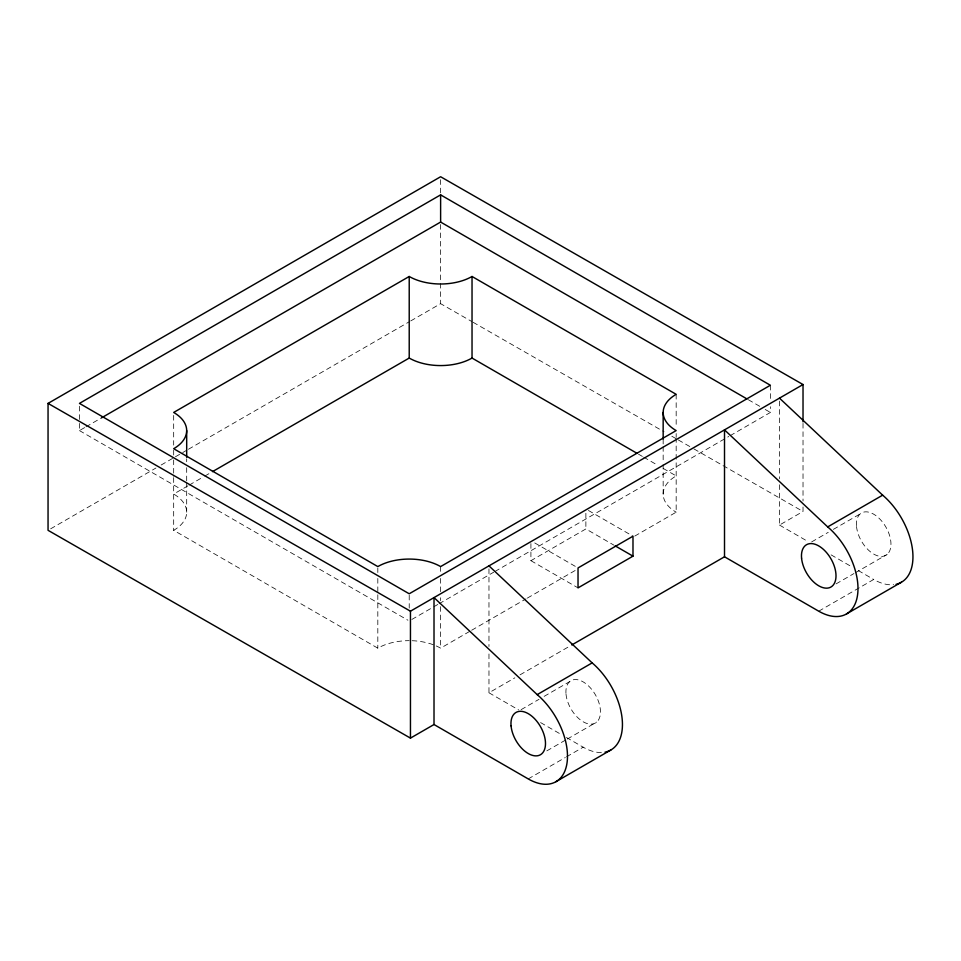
<?xml version="1.0" encoding="UTF-8"?>
<svg xmlns="http://www.w3.org/2000/svg" width="961" height="961" viewBox="0 0 961 961"><rect width="100%" height="100%" fill="white"/><g stroke="black" fill="none" stroke-linecap="round" stroke-linejoin="round"><path stroke-width="0.72" stroke-dasharray="4.8 3.6" d="M79.451 423.429L79.451 430.588L84.652 427.585M85.949 426.84L101.542 417.831M50.645 528.814L155.946 468.019M161.148 465.016L174.145 457.52M175.443 456.763L187.143 450.012M188.44 449.255L409.422 321.671M410.731 320.926L440.618 303.664L471.803 321.539M187.912 485.834L173.677 494.05A44.41 25.647 0 0 1 173.677 530.316L377.817 648.17A44.41 25.647 0 0 1 409.218 640.663M189.209 485.077L203.444 476.86M204.729 476.115L211.204 472.38M411.813 619.473L432.606 607.472M433.904 606.715L437.796 604.469M439.093 603.724L493.666 572.215M494.963 571.471L728.81 436.45M730.108 435.705L770.386 412.449L770.386 406.731M530.916 543.59L530.916 560.683L585.874 528.946L613.887 545.127M436.258 645.96A44.41 25.647 0 0 1 440.618 648.17L470.385 630.981M471.683 630.236L526.039 598.859M527.337 598.102L576.516 569.717M634.753 536.094L676.172 512.177L676.172 438.829M488.969 653.96L488.969 692.785L514.856 677.841M520.033 674.85L570.51 645.708M779.479 484.752L779.479 525.066L803.024 511.468L803.024 506.988M521.126 709.65L539.025 699.308M544.142 696.365L569.705 681.601M811.637 541.92L828.25 532.334M833.367 529.379L860.203 513.883M546.821 750.877L565.993 739.814M567.278 739.069L596.673 722.095M836.058 583.892L853.945 573.561M855.23 572.828L887.183 554.377M528.226 778.915L565.296 757.508M566.57 756.775L583.183 747.178A55.522 32.049 60 0 0 601.778 752.511M818.736 611.196L873.693 579.459A55.522 32.049 60 0 0 893.67 584.684M473.1 322.283L664.039 431.765M671.835 436.234L677.037 439.213M678.334 439.958L692.617 448.162M693.914 448.907L803.024 511.468M748.319 399.716L759.995 406.455M765.196 409.458L770.386 412.449M779.479 525.066L807.865 541.463M831.097 554.869L851.746 566.798M858.209 570.522L873.693 579.459M638.464 454.145L642.356 456.403M643.666 457.148L657.961 465.412M663.162 468.403L676.172 475.911A44.41 25.647 0 0 0 676.172 512.177M588.42 510.471L632.987 536.202M534.736 542.941L576.756 567.206M530.916 560.683L578.029 587.88M79.451 430.588L407.92 620.217M488.969 692.785L518.652 709.927M540.599 722.588L561.248 734.516M566.413 737.495L583.183 747.178M803.024 423.369L803.024 501.017M779.479 401.121L779.479 478.77M770.386 385.253L770.386 401.001M676.172 394.322L676.172 426.96M676.172 433.555L676.172 437.351M663.162 439.153L663.162 445.087M663.162 446.577L663.162 462.89M663.162 464.379L663.162 494.05M585.874 513.282L585.874 528.946M488.969 568.852L488.969 646.501M440.618 179.719L440.618 193.161M440.618 224.526L440.618 303.664M440.618 566.582L440.618 572.516M440.618 578.45L440.618 591.796M440.618 597.73L440.618 600.697M440.618 606.631L440.618 648.17M409.218 595.207L409.218 608.085M377.817 568.059L377.817 572.516M377.817 578.45L377.817 593.285M377.817 594.763L377.817 648.17M186.686 458.769L186.686 461.736M186.686 467.671L186.686 481.029M186.686 482.506L186.686 512.177M173.677 415.416L173.677 445.087M173.677 450.204L173.677 458.445M173.677 459.923L173.677 476.908M173.677 477.725L173.677 530.316M79.451 406.251L79.451 421.999M412.125 640.711A44.41 25.647 0 0 1 435.093 645.456M566.017 694.142A24.433 14.103 60 0 0 593.418 723.825A24.433 14.103 60 0 0 590.126 687.583A24.433 14.103 60 0 0 566.017 694.142M856.527 526.424A24.433 14.103 60 0 0 883.928 556.107A24.433 14.103 60 0 0 880.624 519.865A24.433 14.103 60 0 0 856.527 526.424"/><path stroke-width="1.44" d="M434.012 724.522L434.012 597.586L537.187 694.623A55.522 32.049 60 0 1 567.23 761.304A55.522 32.049 60 0 1 528.226 778.915L434.012 724.522L410.455 738.12L48.05 530.316L48.05 403.392L440.618 176.74L803.024 384.544L803.024 421.867M440.618 194.867L79.451 403.392L409.218 593.778L770.386 385.253L440.618 194.867L440.618 222.063L101.542 417.831M409.218 276.48L173.677 412.449A44.41 25.647 0 0 1 173.677 448.715L377.817 566.582A44.41 25.647 0 0 1 440.618 566.582L676.172 430.588A44.41 25.647 0 0 1 676.172 394.322L472.031 276.48A44.41 25.647 0 0 1 409.218 276.48L409.218 358.057L212.501 471.635M48.05 403.392L410.455 611.196L803.024 384.544M632.987 556.155L578.029 587.88L578.029 567.939L632.987 536.202L632.987 556.155L615.16 545.86M571.795 644.963L724.51 556.791L818.736 611.196A55.522 32.049 60 0 0 857.729 593.586A55.522 32.049 60 0 0 827.697 526.904L724.51 429.867L724.51 556.791M537.187 694.623L592.156 662.898A55.522 32.049 60 0 1 621.599 714.66A55.522 32.049 60 0 1 606.847 751.682M827.697 526.904L882.654 495.167A55.522 32.049 60 0 1 912.001 546.341A55.522 32.049 60 0 1 898.103 583.723M555.963 781.677L610.92 749.952M846.461 613.959L901.43 582.222M440.618 222.063L747.021 398.959M409.218 358.057A44.41 25.647 0 0 0 472.031 358.057L637.155 453.4M779.479 398.142L882.654 495.167M488.969 565.861L592.156 662.898M663.162 412.461L663.162 439.153M472.031 276.48L472.031 358.057M410.455 611.196L410.455 738.12M186.686 430.588L186.686 457.292M605.826 751.958A55.522 32.049 60 0 1 605.046 752.127M897.862 583.808A55.522 32.049 60 0 1 896.072 584.3M511.06 725.867A24.433 14.103 60 0 0 538.46 755.562A24.433 14.103 60 0 0 535.157 719.321A24.433 14.103 60 0 0 511.06 725.867M801.57 558.149A24.433 14.103 60 0 0 828.971 587.844A24.433 14.103 60 0 0 825.667 551.602A24.433 14.103 60 0 0 801.57 558.149"/></g></svg>
